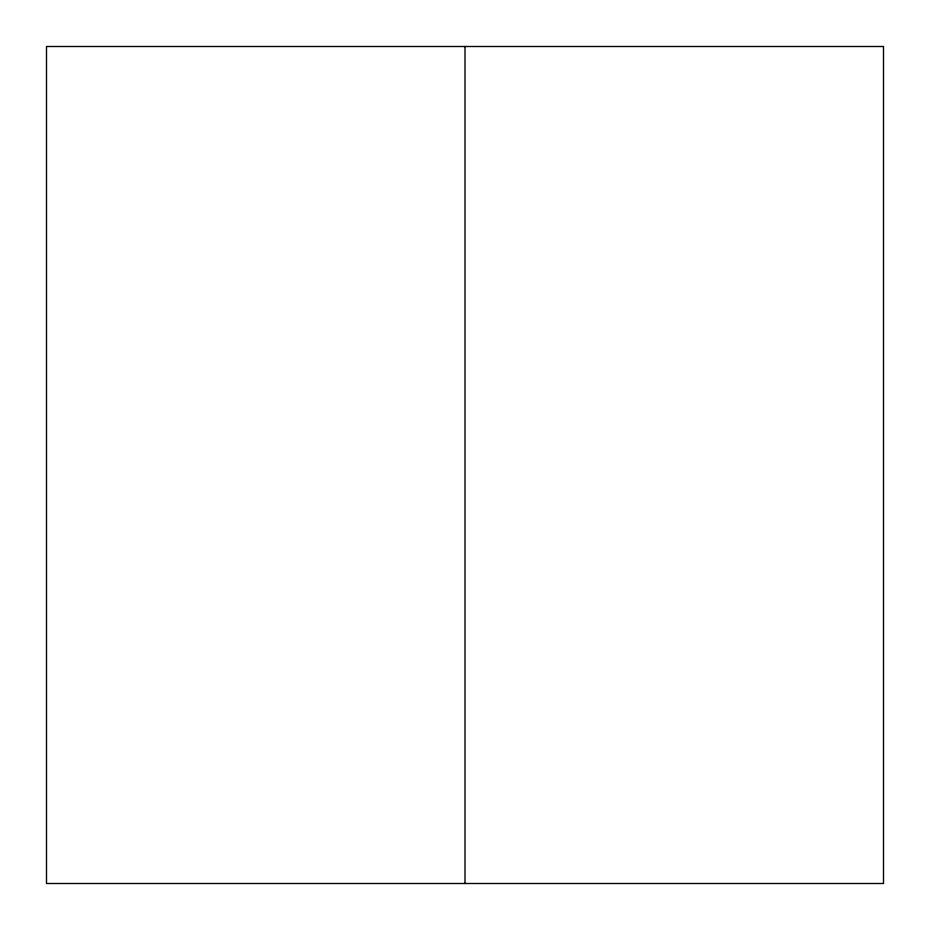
<?xml version="1.0" encoding="UTF-8"?>
<svg xmlns="http://www.w3.org/2000/svg" width="930" height="930" viewBox="0 0 930 930"><rect width="100%" height="100%" fill="white"/><g stroke="black" fill="none" stroke-linecap="round" stroke-linejoin="round"><path stroke-width="1.4" d="M465 46.5L465 883.5M883.5 46.5L46.5 46.5L46.5 883.5L883.5 883.5L883.5 46.5"/></g></svg>
